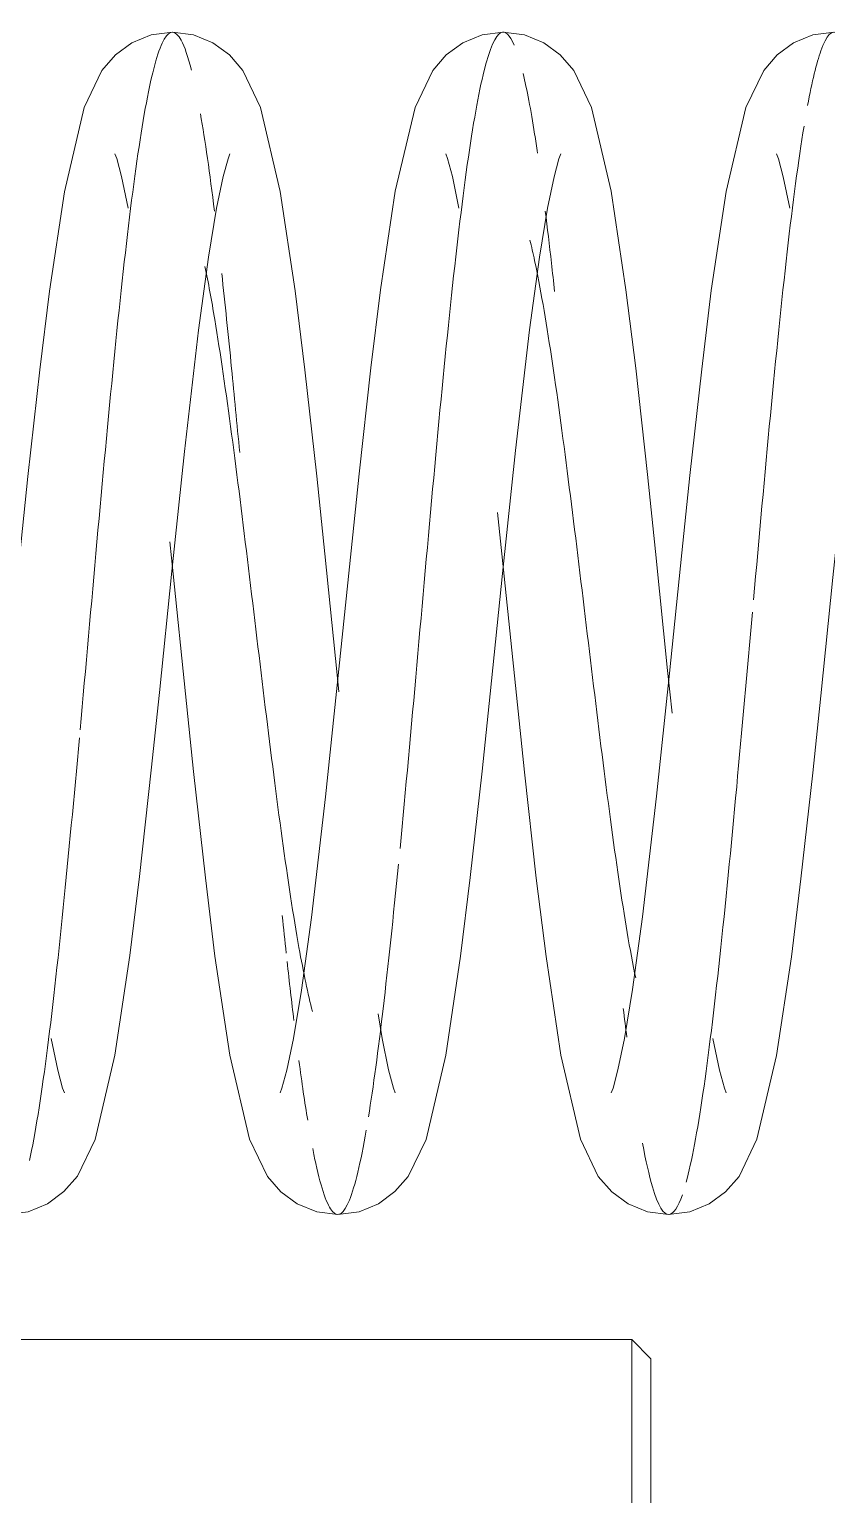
# Model space of a CAD drawing. Extents: x -181672 to 290600, y -29000 to 395522.
# Drawn here: x -4929 to -4871.7, y 41203.2 to 41308.5 of the extents above; entities that cross this region are included whole.
import ezdxf

# ---------------------------------------------------------------- set-up
doc = ezdxf.new("R2010")
doc.units = 0
doc.header["$LTSCALE"] = 10
doc.layers.add('XFM7P20PCW$0$G-IMPT', color=252, linetype='Continuous', lineweight=9)
doc.layers.add('XFM7P20PCW$0$M-EQPM', color=252, linetype='Continuous', lineweight=9)

# ---------------------------------------------------------------- blocks, each defined once
blk = doc.blocks.new('XFM7P20PCW$0$ui_PCW Pump Shockproof Base - PCW防震基座-Renew_dwg_50_____j_uÂ_ 85Dx155H-V75-剖面 73')
at = {"layer": 'XFM7P20PCW$0$G-IMPT', "flags": 128}
for points in [[(130658.37, 25514.92), (130658.17, 25516.44), (130657.6, 25517.84), (130656.73, 25519.02), (130655.62, 25519.99), (130652.96, 25521.27), (130646.89, 25522.69), (130639.74, 25523.76), (130634.09, 25524.46), (130626.42, 25525.31), (130620.82, 25525.89), (130612.08, 25526.79), (130603.5, 25527.7), (130594.76, 25528.72), (130589.51, 25529.44), (130586.03, 25530.01), (130583.75, 25530.48), (130582.46, 25530.83), (130582.12, 25530.96)], [(130573.37, 25526.82), (130573.57, 25525.3), (130574.14, 25523.91), (130575.01, 25522.72), (130576.12, 25521.76), (130578.77, 25520.48), (130584.83, 25519.06), (130591.99, 25517.99), (130597.66, 25517.29), (130605.3, 25516.44), (130610.9, 25515.86), (130619.62, 25514.96), (130628.23, 25514.05), (130636.94, 25513.04), (130642.2, 25512.32), (130645.71, 25511.74), (130647.98, 25511.27), (130649.27, 25510.92), (130649.62, 25510.79)], [(130586.03, 25523.64), (130583.75, 25523.17), (130582.46, 25522.82), (130582.11, 25522.69)], [(130645.72, 25518.11), (130647.99, 25518.59), (130649.28, 25518.93), (130649.62, 25519.06)], [(130573.37, 25503.02), (130573.57, 25504.54), (130574.13, 25505.94), (130575, 25507.12), (130576.11, 25508.09), (130578.78, 25509.37), (130584.83, 25510.79), (130591.95, 25511.86), (130597.58, 25512.55), (130605.22, 25513.4), (130610.8, 25513.98), (130619.43, 25514.87), (130621.72, 25515.11)], [(130658.37, 25514.92), (130658.17, 25513.4), (130657.6, 25512.01), (130656.73, 25510.82), (130655.62, 25509.86), (130652.96, 25508.58), (130646.9, 25507.16), (130639.76, 25506.09), (130634.1, 25505.39), (130626.44, 25504.54), (130620.86, 25503.96), (130612.16, 25503.07), (130610.93, 25502.94)], [(130658.37, 25491.12), (130658.17, 25492.64), (130657.6, 25494.04), (130656.73, 25495.22), (130655.62, 25496.19), (130652.96, 25497.47), (130646.93, 25498.89), (130639.85, 25499.95), (130634.23, 25500.64), (130626.61, 25501.49), (130621.08, 25502.07), (130612.58, 25502.94), (130603.39, 25503.91), (130594.71, 25504.92), (130589.5, 25505.64), (130586.01, 25506.22), (130583.74, 25506.69), (130582.45, 25507.04), (130582.12, 25507.16)], [(130573.37, 25503.02), (130573.57, 25501.5), (130574.14, 25500.11), (130575.01, 25498.92), (130576.11, 25497.96), (130578.77, 25496.68), (130584.82, 25495.26), (130591.95, 25494.19), (130597.6, 25493.5), (130605.24, 25492.65), (130610.8, 25492.07), (130619.44, 25491.18), (130628.28, 25490.25), (130636.96, 25489.24), (130642.19, 25488.52), (130645.7, 25487.94), (130647.97, 25487.47), (130649.27, 25487.12), (130649.62, 25486.99)], [(130587.79, 25500.13), (130586.03, 25499.84), (130583.76, 25499.37), (130582.46, 25499.02), (130582.12, 25498.89)], [(130645.72, 25494.31), (130647.98, 25494.78), (130649.28, 25495.13), (130649.62, 25495.26)], [(130573.37, 25479.23), (130573.57, 25480.75), (130574.13, 25482.14), (130575, 25483.32), (130576.11, 25484.29), (130578.78, 25485.57), (130584.81, 25486.99), (130591.91, 25488.05), (130597.54, 25488.75), (130605.17, 25489.59), (130610.71, 25490.17), (130619.26, 25491.05), (130623.84, 25491.53)], [(130658.37, 25491.12), (130658.17, 25489.6), (130657.6, 25488.21), (130656.73, 25487.03), (130655.62, 25486.06), (130652.96, 25484.78), (130646.93, 25483.36), (130639.83, 25482.3), (130634.2, 25481.6), (130626.57, 25480.76), (130621.03, 25480.18), (130612.47, 25479.3), (130609.4, 25478.98)], [(130658.37, 25467.33), (130658.17, 25468.85), (130657.6, 25470.24), (130656.73, 25471.43), (130655.62, 25472.39), (130652.96, 25473.67), (130646.91, 25475.09), (130639.79, 25476.16), (130634.14, 25476.85), (130626.49, 25477.7), (130620.94, 25478.28), (130612.29, 25479.17), (130603.45, 25480.1), (130594.77, 25481.11), (130589.54, 25481.83), (130586.03, 25482.41), (130583.76, 25482.88), (130582.46, 25483.23), (130582.12, 25483.36)], [(130573.37, 25479.23), (130573.57, 25477.71), (130574.13, 25476.31), (130575, 25475.13), (130576.11, 25474.16), (130578.78, 25472.88), (130584.8, 25471.46), (130591.89, 25470.4), (130597.5, 25469.71), (130605.12, 25468.86), (130610.65, 25468.28), (130619.16, 25467.41), (130628.34, 25466.44), (130637.02, 25465.43), (130642.24, 25464.71), (130645.73, 25464.13), (130648, 25463.66), (130649.28, 25463.31), (130649.62, 25463.19)], [(130586.02, 25476.04), (130583.75, 25475.57), (130582.46, 25475.22), (130582.12, 25475.09)], [(130645.7, 25470.51), (130647.97, 25470.98), (130649.27, 25471.33), (130649.62, 25471.46)]]:
    blk.add_lwpolyline(points, dxfattribs=at)
at = {"layer": 'XFM7P20PCW$0$G-IMPT'}
for points, knots in [([(130607.63, 25521.61), (130603.37, 25522), (130594.94, 25522.79), (130584.23, 25523.98), (130579.13, 25524.79), (130577.24, 25525.2)], [0.70180997, 0.70180997, 0.70180997, 0.70180997, 0.70895522, 0.71641791, 0.7238806, 0.7238806, 0.7238806, 0.7238806]), ([(130655.63, 25513.56), (130656.6, 25513.8), (130658.51, 25514.45), (130658.59, 25515.51), (130654.34, 25516.72), (130646.19, 25517.93), (130634.98, 25519.14), (130621.82, 25520.35), (130612.65, 25521.16), (130608.2, 25521.56)], [0.65216524, 0.65216524, 0.65216524, 0.65216524, 0.65671642, 0.6641791, 0.67164179, 0.67910448, 0.68656716, 0.69402985, 0.70149254, 0.70149254, 0.70149254, 0.70149254]), ([(130641.51, 25512.58), (130640.38, 25512.34), (130636.9, 25511.71), (130629.69, 25510.66), (130619.9, 25509.45), (130609.71, 25508.24), (130600.14, 25507.03), (130592.69, 25505.9), (130589.2, 25505.17), (130587.95, 25504.85)], [0.35923881, 0.35923881, 0.35923881, 0.35923881, 0.36363636, 0.37121212, 0.37878788, 0.38636364, 0.39393939, 0.40151515, 0.40759521, 0.40759521, 0.40759521, 0.40759521]), ([(130628.14, 25510.08), (130630.22, 25510.28), (130634.72, 25510.71), (130638.87, 25511.14), (130641.01, 25511.37)], [0.630759197, 0.630759197, 0.630759197, 0.630759197, 0.634328358, 0.638696582, 0.638696582, 0.638696582, 0.638696582]), ([(130579.43, 25500.98), (130577.1, 25501.38), (130573.69, 25502.19), (130572.85, 25503.4), (130575.41, 25504.28), (130577.72, 25504.76), (130578.1, 25504.83)], [0.57462687, 0.57462687, 0.57462687, 0.57462687, 0.58208955, 0.58955224, 0.59701493, 0.59836665, 0.59836665, 0.59836665, 0.59836665]), ([(130598.55, 25498.67), (130594.79, 25499.03), (130587.92, 25499.75), (130582.56, 25500.47), (130580.39, 25500.82)], [0.56038273, 0.56038273, 0.56038273, 0.56038273, 0.56716418, 0.57363722, 0.57363722, 0.57363722, 0.57363722]), ([(130657.43, 25490.33), (130658.18, 25490.65), (130658.87, 25491.37), (130656.28, 25492.5), (130649.41, 25493.71), (130639.14, 25494.92), (130626.51, 25496.13), (130612.8, 25497.34), (130603.87, 25498.15), (130599.68, 25498.55)], [0.50899979, 0.50899979, 0.50899979, 0.50899979, 0.51492537, 0.52238806, 0.52985075, 0.53731343, 0.54477612, 0.55223881, 0.55970149, 0.55970149, 0.55970149, 0.55970149]), ([(130649.67, 25488.66), (130650.14, 25488.73), (130652.42, 25489.07), (130654.25, 25489.42), (130655.39, 25489.7)], [0.498709592, 0.498709592, 0.498709592, 0.498709592, 0.5, 0.505130098, 0.505130098, 0.505130098, 0.505130098]), ([(130643.42, 25489.21), (130642.96, 25489.09), (130640.71, 25488.58), (130635.39, 25487.66), (130626.41, 25486.45), (130616.37, 25485.23), (130606.28, 25484.02), (130597.15, 25482.81), (130592.34, 25482.01), (130590.37, 25481.6)], [0.50544231, 0.50544231, 0.50544231, 0.50544231, 0.50757576, 0.51515152, 0.52272727, 0.53030303, 0.53787879, 0.54545455, 0.5530303, 0.5530303, 0.5530303, 0.5530303]), ([(130639.73, 25487.43), (130640.42, 25487.51), (130642.43, 25487.73), (130644.31, 25487.95), (130645.49, 25488.1)], [0.491164175, 0.491164175, 0.491164175, 0.491164175, 0.492537313, 0.49524985, 0.49524985, 0.49524985, 0.49524985]), ([(130574.79, 25478.24), (130573.89, 25478.55), (130572.79, 25479.27), (130574.39, 25480.23), (130577.23, 25480.87), (130578.5, 25481.11)], [0.43452374, 0.43452374, 0.43452374, 0.43452374, 0.44029851, 0.44776119, 0.45217286, 0.45217286, 0.45217286, 0.45217286]), ([(130616.67, 25473.2), (130612.43, 25473.58), (130603.65, 25474.36), (130591.47, 25475.55), (130581.49, 25476.76), (130577.16, 25477.57), (130575.68, 25477.97)], [0.40347114, 0.40347114, 0.40347114, 0.40347114, 0.41044776, 0.41791045, 0.42537313, 0.43283582, 0.43283582, 0.43283582, 0.43283582]), ([(130654.03, 25465.6), (130654.46, 25465.69), (130656.71, 25466.18), (130659, 25467.07), (130657.82, 25468.19), (130654.81, 25468.92), (130653.09, 25469.23)], [0.35660188, 0.35660188, 0.35660188, 0.35660188, 0.35820896, 0.36567164, 0.37313433, 0.37899716, 0.37899716, 0.37899716, 0.37899716])]:
    blk.add_open_spline(points, degree=3, knots=knots, dxfattribs=at)
for points in [[(130645.49, 25511.9), (130648.21, 25512.23), (130650.57, 25512.57), (130652.5, 25512.91)], [(130587.31, 25506.18), (130588.65, 25506.35), (130590.07, 25506.51), (130591.56, 25506.67)], [(130592.16, 25506.73), (130593.04, 25506.83), (130593.93, 25506.92), (130594.85, 25507.02)], [(130580.14, 25505.19), (130581.41, 25505.4), (130582.84, 25505.61), (130584.43, 25505.82)], [(130586.12, 25482.24), (130586.78, 25482.32), (130587.47, 25482.4), (130588.17, 25482.49)], [(130651.6, 25469.49), (130649.15, 25469.9), (130643.02, 25470.7), (130631.07, 25471.91), (130622.07, 25472.72), (130617.55, 25473.12)]]:
    blk.add_open_spline(points, degree=3, dxfattribs=at)
blk = doc.blocks.new('XFM7P20PCW$0$ui_PCW Pump Shockproof Base - PCW防震基座-Renew_dwg_RB160001 Á³_ê _G²__Æà_ M22-110L _Õ_JIS B 1180 Continuous thread hexagon head bolt B M20 x 110 --C-V81-剖面 73')
at = {"layer": 'XFM7P20PCW$0$G-IMPT'}
for p, q in [((130544.4, 25604.5), (130538.33, 25604.5)), ((130538.33, 25604.5), (130544.4, 25604.5)), ((130561.37, 25604.5), (130545.37, 25604.5)), ((130545.37, 25604.5), (130547.84, 25604.5)), ((130558.77, 25604.5), (130561.37, 25604.5)), ((130561.37, 25604.5), (130568.4, 25604.5)), ((130568.4, 25604.5), (130561.37, 25604.5)), ((130537.37, 25591.3), (130537.37, 25603.07)), ((130537.37, 25591.3), (130537.37, 25603.07)), ((130553.37, 25591.3), (130553.37, 25603.07)), ((130569.37, 25591.3), (130569.37, 25603.07)), ((130569.37, 25603.07), (130569.37, 25591.3)), ((130537.37, 25590.5), (130537.37, 25591.3)), ((130544.32, 25591.3), (130537.37, 25591.3)), ((130544.5, 25591.3), (130537.37, 25591.3)), ((130537.37, 25591.3), (130545.37, 25591.3)), ((130544.32, 25591.3), (130537.37, 25591.3)), ((130547.77, 25591.3), (130545.37, 25591.3)), ((130547.91, 25591.3), (130545.37, 25591.3)), ((130545.37, 25591.3), (130553.37, 25591.3)), ((130553.37, 25591.3), (130545.37, 25591.3)), ((130553.37, 25591.3), (130561.37, 25591.3)), ((130561.37, 25591.3), (130553.53, 25591.3)), ((130561.37, 25591.3), (130559.1, 25591.3)), ((130561.37, 25591.3), (130559.23, 25591.3)), ((130569.37, 25591.3), (130561.37, 25591.3)), ((130569.37, 25591.3), (130561.37, 25591.3)), ((130561.37, 25591.3), (130569.37, 25591.3)), ((130569.37, 25591.3), (130561.37, 25591.3)), ((130569.37, 25591.3), (130569.37, 25590.5)), ((130537.37, 25590.5), (130547.45, 25590.5)), ((130537.37, 25590.5), (130569.37, 25590.5)), ((130541.57, 25590.5), (130565.17, 25590.5)), ((130541.57, 25590.5), (130547.57, 25590.5)), ((130551.07, 25589.7), (130548.49, 25589.7)), ((130558.27, 25589.7), (130555.63, 25589.7)), ((130559.45, 25590.5), (130565.17, 25590.5)), ((130559.59, 25590.5), (130569.37, 25590.5)), ((130542.37, 25481.87), (130542.37, 25574)), ((130564.37, 25574), (130564.37, 25481.87)), ((130543.74, 25480.5), (130542.37, 25481.87)), ((130564.37, 25481.87), (130542.37, 25481.87)), ((130561.79, 25481.87), (130543.03, 25481.87)), ((130564.37, 25481.87), (130562.99, 25480.5)), ((130543.74, 25480.5), (130562.99, 25480.5)), ((130562.99, 25480.5), (130543.74, 25480.5))]:
    blk.add_line(p, q, dxfattribs=at)
at = {"layer": 'XFM7P20PCW$0$G-IMPT', "flags": 128}
for points in [[(130541.57, 25590.5), (130541.6, 25590.5), (130541.63, 25590.5), (130541.66, 25590.49), (130541.69, 25590.49), (130541.73, 25590.48), (130541.76, 25590.48), (130541.79, 25590.47), (130541.82, 25590.46), (130541.85, 25590.45), (130541.88, 25590.44), (130541.91, 25590.42), (130541.94, 25590.41), (130541.97, 25590.39), (130541.99, 25590.38), (130542.02, 25590.36), (130542.05, 25590.34), (130542.07, 25590.32), (130542.1, 25590.3), (130542.12, 25590.28), (130542.14, 25590.26), (130542.16, 25590.23), (130542.18, 25590.21), (130542.2, 25590.18), (130542.22, 25590.16), (130542.24, 25590.13), (130542.26, 25590.1), (130542.27, 25590.08), (130542.29, 25590.05)], [(130564.44, 25590.04), (130564.46, 25590.07), (130564.47, 25590.1), (130564.49, 25590.12), (130564.51, 25590.15), (130564.53, 25590.18), (130564.55, 25590.2), (130564.57, 25590.23), (130564.59, 25590.25), (130564.61, 25590.27), (130564.63, 25590.3), (130564.66, 25590.32), (130564.68, 25590.34), (130564.71, 25590.36), (130564.74, 25590.37), (130564.76, 25590.39), (130564.79, 25590.41), (130564.82, 25590.42), (130564.85, 25590.43), (130564.88, 25590.45), (130564.91, 25590.46), (130564.94, 25590.47), (130564.97, 25590.47), (130565, 25590.48), (130565.03, 25590.49), (130565.06, 25590.49), (130565.09, 25590.5), (130565.13, 25590.5), (130565.16, 25590.5), (130565.17, 25590.5)]]:
    blk.add_lwpolyline(points, dxfattribs=at)
at = {"layer": 'XFM7P20PCW$0$G-IMPT'}
for points in [[(130537.37, 25604.5), (130537.37, 25604.49), (130537.37, 25604.23), (130537.37, 25603.53), (130537.37, 25603.07)], [(130537.37, 25603.07), (130537.37, 25603.53), (130537.37, 25604.22), (130537.37, 25604.48), (130537.37, 25604.5)], [(130545.37, 25604.5), (130544.03, 25604.49), (130541.35, 25604.23), (130538.69, 25603.53), (130537.37, 25603.07)], [(130545.37, 25604.5), (130546.22, 25604.49), (130547.07, 25604.44), (130547.91, 25604.34)], [(130553.37, 25603.07), (130552.06, 25603.53), (130549.42, 25604.22), (130546.73, 25604.48), (130545.37, 25604.5)], [(130561.37, 25604.5), (130560.03, 25604.49), (130557.35, 25604.23), (130554.69, 25603.53), (130553.37, 25603.07)], [(130558.68, 25604.32), (130559.57, 25604.43), (130560.47, 25604.49), (130561.37, 25604.5)], [(130561.37, 25604.5), (130562.71, 25604.49), (130565.38, 25604.23), (130568.04, 25603.53), (130569.37, 25603.07)], [(130569.37, 25603.07), (130568.06, 25603.53), (130565.42, 25604.22), (130562.73, 25604.48), (130561.37, 25604.5)], [(130569.37, 25603.07), (130569.37, 25603.53), (130569.37, 25604.22), (130569.37, 25604.48), (130569.37, 25604.5)], [(130569.37, 25604.5), (130569.37, 25604.49), (130569.37, 25604.23), (130569.37, 25603.53), (130569.37, 25603.07)]]:
    blk.add_open_spline(points, degree=3, dxfattribs=at)
blk.add_open_spline([(130537.37, 25603.07), (130538.67, 25603.53), (130541.03, 25604.15), (130543.43, 25604.42), (130544.5, 25604.47)], degree=3, knots=[-1, -1, -1, -1, -0.5, -0.1068082, -0.1068082, -0.1068082, -0.1068082], dxfattribs=at)
blk = doc.blocks.new('XFM7P20PCW$0$ui_PCW Pump Shockproof Base - _D_PCW Pump Shockproof Base_3000Lx1500Wx300H-1175038-剖面 73')
for name in ['XFM7P20PCW$0$ui_PCW Pump Shockproof Base - PCW防震基座-Renew_dwg_RB160001 Á³_ê _G²__Æà_ M22-110L _Õ_JIS B 1180 Continuous thread hexagon head bolt B M20 x 110 --C-V81-剖面 73', 'XFM7P20PCW$0$ui_PCW Pump Shockproof Base - PCW防震基座-Renew_dwg_50_____j_uÂ_ 85Dx155H-V75-剖面 73']:
    blk.add_blockref(name, (121.3, 0))
blk = doc.blocks.new('XFM7P20PCW')
at = {"layer": 'XFM7P20PCW$0$M-EQPM', "rotation": 90}
blk.add_blockref('XFM7P20PCW$0$ui_PCW Pump Shockproof Base - _D_PCW Pump Shockproof Base_3000Lx1500Wx300H-1175038-剖面 73', (20596.18937, -89471.3504), dxfattribs=at)

msp = doc.modelspace()

# ---------------------------------------------------------------- block references
msp.add_blockref('XFM7P20PCW', (0, 0))

doc.saveas('drawing.dxf')
